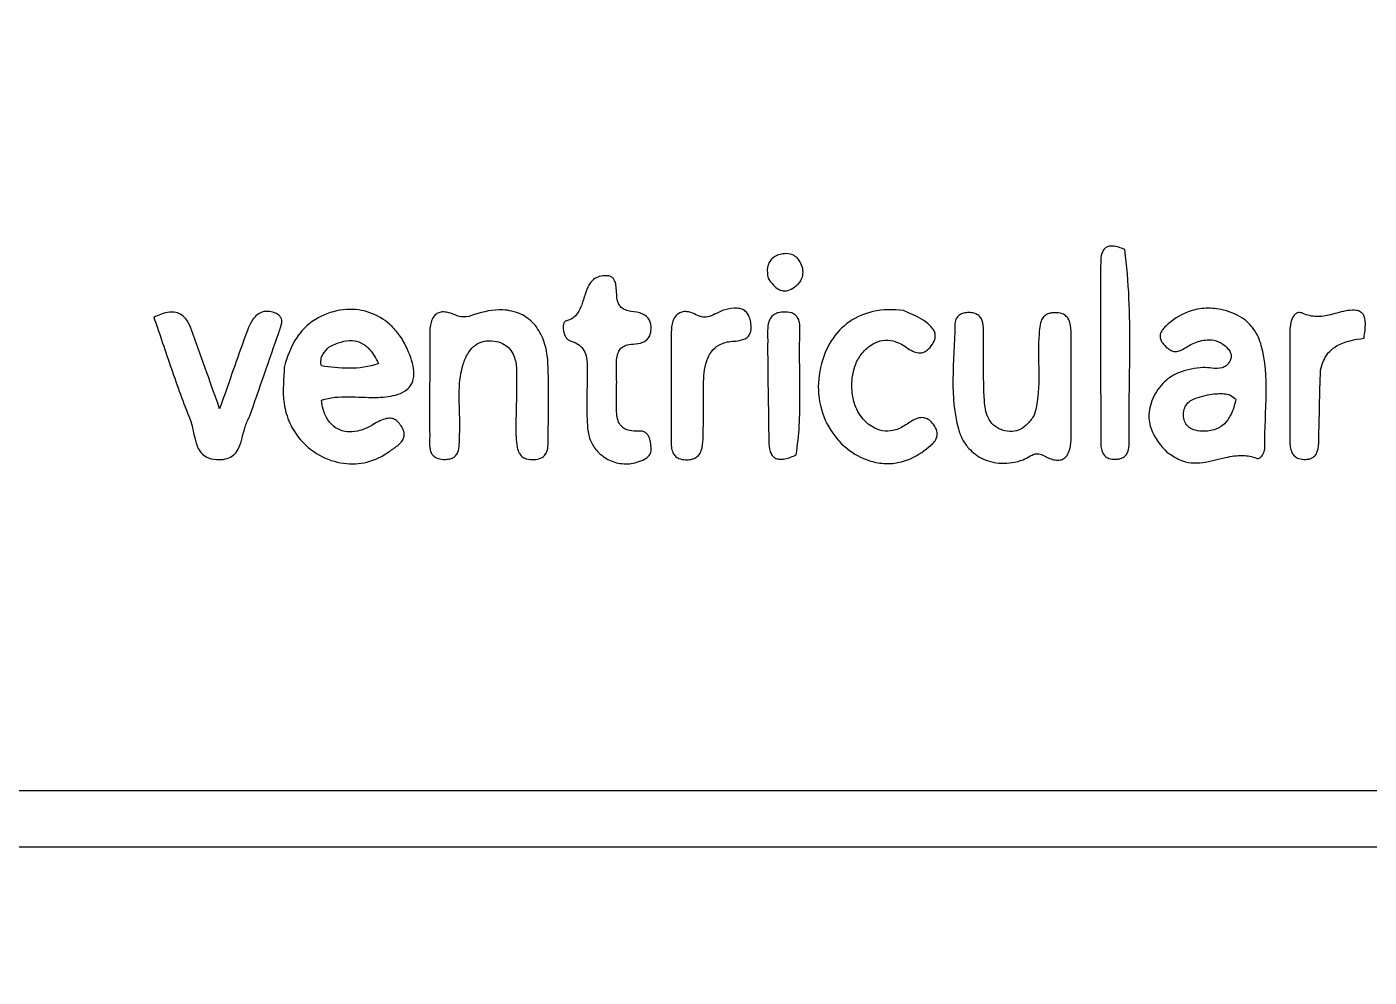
# Model space of a CAD drawing. Header units: millimetres. Extents: x 2.6 to 86.5, y 0.9 to 53.3.
# Drawn here: x 9.28 to 15.26, y 9.55 to 13.78 of the extents above; entities that cross this region are included whole.
import ezdxf

# ---------------------------------------------------------------- set-up
doc = ezdxf.new("R2010")
doc.units = ezdxf.units.MM
doc.layers.get('0').update_dxf_attribs({"linetype": 'CONTINUOUS'})

msp = doc.modelspace()

# ---------------------------------------------------------------- linework, layer by layer
for points in [[(4.7363, 52.7133), (52.0401, 52.7133, 1), (52.0401, 52.9633), (4.7363, 52.9633, 0.414214), (2.6113, 50.8383), (2.6113, 3.2044, 0.414214), (4.7363, 1.0794), (42.4345, 1.0794, 1), (42.4345, 1.3294), (4.7363, 1.3294, -0.414214), (2.8613, 3.2044), (2.8613, 10.9025, 0.30371), (4.0168, 10.1293), (23.9106, 10.1293, 0.414214), (25.1606, 11.3793), (25.1606, 33.4383, 0.414214), (23.9106, 34.6883), (4.0168, 34.6883, 0.30371), (2.8613, 33.9151), (2.8613, 50.8383, -0.414214)], [(23.9106, 10.3793), (4.0168, 10.3793, -0.414214), (3.0168, 11.3793), (3.0168, 33.4383, -0.414214), (4.0168, 34.4383), (23.9106, 34.4383, -0.414214), (24.9106, 33.4383), (24.9106, 11.3793, -0.414214)]]:
    msp.add_lwpolyline(points, format="xyb", close=True)
for points, knots in [([(14.1688, 12.7909), (14.1558, 12.797), (14.1412, 12.8027), (14.1193, 12.8068), (14.1112, 12.8074), (14.098, 12.8057), (14.0928, 12.8043), (14.0834, 12.7993), (14.0793, 12.7959), (14.0715, 12.7864), (14.0683, 12.7799), (14.0624, 12.7616), (14.0613, 12.7483), (14.0612, 12.7361)], [-0.01563686, -0.01563686, -0.01563686, -0.01563686, -0.01133412, -0.01133412, -0.00897524, -0.00897524, -0.0073615, -0.0073615, -0.00576987, -0.00576987, -0.00365976, -0.00365976, 0, 0, 0, 0]), ([(12.6456, 12.7716), (12.6376, 12.7703), (12.6296, 12.7683), (12.6154, 12.7628), (12.6091, 12.7595), (12.5968, 12.7504), (12.5913, 12.7445), (12.5821, 12.7294), (12.5792, 12.7204), (12.5753, 12.6958), (12.5767, 12.6794), (12.5796, 12.6643)], [-0.01446998, -0.01446998, -0.01446998, -0.01446998, -0.01205213, -0.01205213, -0.00991039, -0.00991039, -0.0074675, -0.0074675, -0.0046166, -0.0046166, 0, 0, 0, 0]), ([(12.732, 12.7137), (12.7289, 12.7237), (12.7247, 12.7334), (12.714, 12.7493), (12.708, 12.7557), (12.6939, 12.7658), (12.6861, 12.7693), (12.6671, 12.7736), (12.6562, 12.7734), (12.6456, 12.7716)], [-0.01159778, -0.01159778, -0.01159778, -0.01159778, -0.00846734, -0.00846734, -0.0058464, -0.0058464, -0.0032442, -0.0032442, 0, 0, 0, 0]), ([(14.0612, 12.7361), (14.0609, 12.6023), (14.0609, 12.4684), (14.0611, 12.2007), (14.0613, 12.0668), (14.0615, 11.9329)], [-0.08032009, -0.08032009, -0.08032009, -0.08032009, -0.04016012, -0.04016012, 0, 0, 0, 0]), ([(14.1882, 11.9249), (14.186, 12.0682), (14.1907, 12.2114), (14.1917, 12.5028), (14.1877, 12.6459), (14.1688, 12.7909)], [-0.08678811, -0.08678811, -0.08678811, -0.08678811, -0.04386896, -0.04386896, 0, 0, 0, 0]), ([(11.8615, 12.6743), (11.8502, 12.6746), (11.8387, 12.6736), (11.8185, 12.6678), (11.8099, 12.6635), (11.7938, 12.6506), (11.7873, 12.6422), (11.7674, 12.6077), (11.7608, 12.5748), (11.7454, 12.532), (11.7396, 12.5188), (11.7257, 12.499), (11.7188, 12.4918), (11.7009, 12.4792), (11.6903, 12.4748), (11.6789, 12.4723)], [-0.03070545, -0.03070545, -0.03070545, -0.03070545, -0.02700044, -0.02700044, -0.02377865, -0.02377865, -0.02026176, -0.02026176, -0.010739, -0.010739, -0.00655626, -0.00655626, -0.00350651, -0.00350651, 0, 0, 0, 0]), ([(11.9047, 12.6034), (11.9041, 12.6127), (11.9036, 12.6232), (11.901, 12.6394), (11.8994, 12.6463), (11.8947, 12.6564), (11.8924, 12.6601), (11.8863, 12.6665), (11.8827, 12.669), (11.8733, 12.6731), (11.8674, 12.6741), (11.8615, 12.6743)], [-0.009345282, -0.009345282, -0.009345282, -0.009345282, -0.006424328, -0.006424328, -0.004405882, -0.004405882, -0.003080707, -0.003080707, -0.001766655, -0.001766655, 0, 0, 0, 0]), ([(12.6977, 12.6237), (12.704, 12.6282), (12.71, 12.6333), (12.7202, 12.6445), (12.7244, 12.6505), (12.732, 12.6651), (12.7346, 12.6737), (12.7364, 12.6932), (12.7351, 12.7036), (12.732, 12.7137)], [-0.01043737, -0.01043737, -0.01043737, -0.01043737, -0.00809967, -0.00809967, -0.00589066, -0.00589066, -0.00316733, -0.00316733, 0, 0, 0, 0]), ([(12.5796, 12.6643), (12.5867, 12.6531), (12.595, 12.6415), (12.6108, 12.625), (12.6182, 12.6187), (12.6326, 12.6108), (12.639, 12.6085), (12.6532, 12.6065), (12.6605, 12.607), (12.6785, 12.6117), (12.6886, 12.6173), (12.6977, 12.6237)], [-0.01445993, -0.01445993, -0.01445993, -0.01445993, -0.01045207, -0.01045207, -0.00761957, -0.00761957, -0.00555287, -0.00555287, -0.00332993, -0.00332993, 0, 0, 0, 0]), ([(11.9698, 12.5155), (11.9612, 12.5166), (11.9523, 12.5186), (11.9374, 12.5246), (11.9311, 12.5283), (11.9205, 12.5382), (11.9166, 12.5438), (11.9066, 12.5657), (11.9058, 12.5845), (11.9047, 12.6034)], [-0.01336568, -0.01336568, -0.01336568, -0.01336568, -0.01045923, -0.01045923, -0.00800146, -0.00800146, -0.00566078, -0.00566078, 0, 0, 0, 0]), ([(10.012, 12.4338), (10.0067, 12.4483), (9.9999, 12.4631), (9.9848, 12.4845), (9.9775, 12.4923), (9.9607, 12.5042), (9.9519, 12.5082), (9.9301, 12.5131), (9.9176, 12.5129), (9.8843, 12.5074), (9.8629, 12.4985), (9.844, 12.4888)], [-0.02081411, -0.02081411, -0.02081411, -0.02081411, -0.01618392, -0.01618392, -0.01300769, -0.01300769, -0.01005868, -0.01005868, -0.00636071, -0.00636071, 0, 0, 0, 0]), ([(10.3901, 12.5054), (10.3827, 12.5091), (10.3749, 12.512), (10.359, 12.5153), (10.351, 12.5159), (10.3339, 12.5146), (10.325, 12.5123), (10.3078, 12.504), (10.3001, 12.498), (10.2936, 12.4905)], [-0.01060928, -0.01060928, -0.01060928, -0.01060928, -0.00811819, -0.00811819, -0.00572767, -0.00572767, -0.00296354, -0.00296354, 0, 0, 0, 0]), ([(10.4017, 12.4241), (10.4048, 12.4328), (10.4083, 12.4419), (10.4125, 12.4569), (10.4139, 12.4636), (10.414, 12.4744), (10.4135, 12.4786), (10.4106, 12.487), (10.4084, 12.4907), (10.4012, 12.4988), (10.3958, 12.5025), (10.3901, 12.5054)], [-0.009251759, -0.009251759, -0.009251759, -0.009251759, -0.006471268, -0.006471268, -0.004533056, -0.004533056, -0.003242242, -0.003242242, -0.001904588, -0.001904588, 0, 0, 0, 0]), ([(10.969, 12.3567), (10.9598, 12.3765), (10.9487, 12.3954), (10.9234, 12.4295), (10.9096, 12.4447), (10.8684, 12.481), (10.8388, 12.4985), (10.7732, 12.5215), (10.7382, 12.5262), (10.6629, 12.5216), (10.624, 12.5106), (10.5878, 12.4928)], [-0.04581325, -0.04581325, -0.04581325, -0.04581325, -0.03923939, -0.03923939, -0.03304599, -0.03304599, -0.02271544, -0.02271544, -0.01209817, -0.01209817, 0, 0, 0, 0]), ([(11.186, 12.4997), (11.174, 12.505), (11.1608, 12.5097), (11.1397, 12.5132), (11.1311, 12.5136), (11.1167, 12.5111), (11.1107, 12.5091), (11.0996, 12.5024), (11.0949, 12.4978), (11.0852, 12.4847), (11.0814, 12.4756), (11.0741, 12.4498), (11.0728, 12.4309), (11.0728, 12.4137)], [-0.01834077, -0.01834077, -0.01834077, -0.01834077, -0.0144114, -0.0144114, -0.01191799, -0.01191799, -0.01002312, -0.01002312, -0.00802893, -0.00802893, -0.00516107, -0.00516107, 0, 0, 0, 0]), ([(11.2726, 12.501), (11.2547, 12.4948), (11.2394, 12.4904), (11.21, 12.491), (11.1978, 12.4945), (11.186, 12.4997)], [-0.00866196, -0.00866196, -0.00866196, -0.00866196, -0.003861197, -0.003861197, 0, 0, 0, 0]), ([(11.5994, 12.2836), (11.5975, 12.3217), (11.5908, 12.3603), (11.5666, 12.4197), (11.5532, 12.4422), (11.5192, 12.4792), (11.4999, 12.4933), (11.4529, 12.5151), (11.4257, 12.5209), (11.3557, 12.5238), (11.3127, 12.515), (11.2726, 12.501)], [-0.0477211, -0.0477211, -0.0477211, -0.0477211, -0.03627232, -0.03627232, -0.02839899, -0.02839899, -0.02111059, -0.02111059, -0.01274128, -0.01274128, 0, 0, 0, 0]), ([(12.059, 12.4357), (12.0593, 12.4422), (12.0591, 12.4488), (12.0573, 12.4609), (12.0559, 12.4664), (12.0509, 12.4786), (12.0468, 12.4847), (12.0351, 12.4964), (12.0274, 12.5011), (12.004, 12.5111), (11.986, 12.514), (11.9698, 12.5155)], [-0.01335996, -0.01335996, -0.01335996, -0.01335996, -0.01143129, -0.01143129, -0.00975553, -0.00975553, -0.00752933, -0.00752933, -0.00487289, -0.00487289, 0, 0, 0, 0]), ([(12.2583, 12.5008), (12.2497, 12.5053), (12.2405, 12.5092), (12.2228, 12.5139), (12.2142, 12.515), (12.1989, 12.5138), (12.1925, 12.5122), (12.1803, 12.5062), (12.1749, 12.5019), (12.164, 12.4896), (12.1595, 12.481), (12.1507, 12.4562), (12.1488, 12.4382), (12.1488, 12.4213)], [-0.0175937, -0.0175937, -0.0175937, -0.0175937, -0.0146683, -0.0146683, -0.01207141, -0.01207141, -0.01004902, -0.01004902, -0.00795179, -0.00795179, -0.00508386, -0.00508386, 0, 0, 0, 0]), ([(12.3869, 12.522), (12.3737, 12.5187), (12.3617, 12.5125), (12.3392, 12.5011), (12.3287, 12.4959), (12.3088, 12.4906), (12.3003, 12.4897), (12.2797, 12.4915), (12.2687, 12.4954), (12.2583, 12.5008)], [-0.01364604, -0.01364604, -0.01364604, -0.01364604, -0.0096128, -0.0096128, -0.00615488, -0.00615488, -0.00350139, -0.00350139, 0, 0, 0, 0]), ([(12.5026, 12.4677), (12.5011, 12.4763), (12.4989, 12.485), (12.4925, 12.5), (12.4886, 12.5066), (12.4786, 12.5172), (12.4731, 12.5211), (12.4591, 12.5274), (12.4507, 12.5289), (12.4252, 12.5303), (12.4062, 12.5268), (12.3869, 12.522)], [-0.01706788, -0.01706788, -0.01706788, -0.01706788, -0.01401912, -0.01401912, -0.01134163, -0.01134163, -0.00892759, -0.00892759, -0.00596529, -0.00596529, 0, 0, 0, 0]), ([(12.6484, 12.5126), (12.6411, 12.5123), (12.6338, 12.5114), (12.6209, 12.5082), (12.6152, 12.5061), (12.6037, 12.4998), (12.5982, 12.4954), (12.5887, 12.4836), (12.5853, 12.4765), (12.5755, 12.445), (12.5782, 12.4151), (12.5781, 12.3894)], [-0.01645132, -0.01645132, -0.01645132, -0.01645132, -0.01421387, -0.01421387, -0.01236769, -0.01236769, -0.01015903, -0.01015903, -0.00770958, -0.00770958, 0, 0, 0, 0]), ([(12.7206, 12.3963), (12.7211, 12.419), (12.7237, 12.4443), (12.718, 12.4729), (12.7159, 12.4798), (12.7096, 12.491), (12.7061, 12.4955), (12.6963, 12.5037), (12.6901, 12.5068), (12.6724, 12.5125), (12.66, 12.5131), (12.6484, 12.5126)], [-0.01599312, -0.01599312, -0.01599312, -0.01599312, -0.009403, -0.009403, -0.00729168, -0.00729168, -0.00555441, -0.00555441, -0.00348099, -0.00348099, 0, 0, 0, 0]), ([(13.1828, 12.5194), (13.1373, 12.5254), (13.091, 12.5246), (13.0092, 12.5059), (12.9742, 12.4911), (12.9105, 12.4472), (12.8836, 12.4187), (12.8355, 12.3439), (12.8187, 12.2967), (12.8098, 12.2477)], [-0.05203429, -0.05203429, -0.05203429, -0.05203429, -0.03824648, -0.03824648, -0.026771, -0.026771, -0.01492352, -0.01492352, 0, 0, 0, 0]), ([(13.2735, 12.4743), (13.2607, 12.4836), (13.2465, 12.4909), (13.2171, 12.5046), (13.2011, 12.5112), (13.1828, 12.5194)], [-0.01145869, -0.01145869, -0.01145869, -0.01145869, -0.00599185, -0.00599185, 0, 0, 0, 0]), ([(13.4857, 12.5095), (13.4778, 12.5104), (13.4697, 12.5105), (13.4547, 12.5088), (13.4476, 12.5071), (13.4356, 12.5018), (13.4306, 12.4985), (13.4219, 12.49), (13.4186, 12.4849), (13.413, 12.4717), (13.4117, 12.4636), (13.4117, 12.4554)], [-0.01063153, -0.01063153, -0.01063153, -0.01063153, -0.00824837, -0.00824837, -0.00609968, -0.00609968, -0.00429542, -0.00429542, -0.00244194, -0.00244194, 0, 0, 0, 0]), ([(13.5394, 12.4331), (13.5392, 12.4463), (13.5381, 12.4613), (13.5315, 12.48), (13.5286, 12.4855), (13.5207, 12.4953), (13.5159, 12.4992), (13.5028, 12.5063), (13.4943, 12.5085), (13.4857, 12.5095)], [-0.01039918, -0.01039918, -0.01039918, -0.01039918, -0.00634605, -0.00634605, -0.00447313, -0.00447313, -0.002579, -0.002579, 0, 0, 0, 0]), ([(13.8575, 12.5095), (13.851, 12.5095), (13.8445, 12.5089), (13.8329, 12.5067), (13.8277, 12.5051), (13.8167, 12.5), (13.8113, 12.4962), (13.8018, 12.4857), (13.7983, 12.4793), (13.7875, 12.4509), (13.7882, 12.4234), (13.7863, 12.3986)], [-0.01589222, -0.01589222, -0.01589222, -0.01589222, -0.01379732, -0.01379732, -0.01205694, -0.01205694, -0.00985293, -0.00985293, -0.00745761, -0.00745761, 0, 0, 0, 0]), ([(13.93, 12.4005), (13.9299, 12.4179), (13.93, 12.4362), (13.9256, 12.4613), (13.9233, 12.47), (13.9165, 12.4837), (13.9128, 12.489), (13.9028, 12.4984), (13.8968, 12.502), (13.8798, 12.5084), (13.8684, 12.5096), (13.8575, 12.5095)], [-0.01501578, -0.01501578, -0.01501578, -0.01501578, -0.00999322, -0.00999322, -0.00736828, -0.00736828, -0.00542652, -0.00542652, -0.00328378, -0.00328378, 0, 0, 0, 0]), ([(14.5966, 12.5233), (14.5716, 12.5285), (14.5462, 12.5306), (14.4968, 12.5271), (14.4737, 12.5221), (14.4137, 12.4996), (14.3805, 12.477), (14.3511, 12.4497)], [-0.02686361, -0.02686361, -0.02686361, -0.02686361, -0.01920259, -0.01920259, -0.01203151, -0.01203151, 0, 0, 0, 0]), ([(14.7766, 12.3628), (14.7698, 12.3888), (14.7592, 12.4135), (14.7292, 12.456), (14.7114, 12.4729), (14.6621, 12.5051), (14.6297, 12.5165), (14.5966, 12.5233)], [-0.02572591, -0.02572591, -0.02572591, -0.02572591, -0.01764958, -0.01764958, -0.01014421, -0.01014421, 0, 0, 0, 0]), ([(14.9612, 12.5067), (14.9581, 12.5081), (14.9548, 12.5092), (14.9485, 12.5103), (14.9456, 12.5105), (14.9392, 12.5097), (14.9359, 12.5086), (14.929, 12.5048), (14.9257, 12.5017), (14.9185, 12.4928), (14.9151, 12.486), (14.9066, 12.4634), (14.9039, 12.4437), (14.9039, 12.4267)], [-0.01148335, -0.01148335, -0.01148335, -0.01148335, -0.01046132, -0.01046132, -0.00958309, -0.00958309, -0.00852701, -0.00852701, -0.00721376, -0.00721376, -0.00508761, -0.00508761, 0, 0, 0, 0]), ([(15.1625, 12.519), (15.1359, 12.5149), (15.1104, 12.5067), (15.0642, 12.4955), (15.0441, 12.492), (15.0012, 12.4931), (14.9809, 12.4979), (14.9612, 12.5067)], [-0.02049786, -0.02049786, -0.02049786, -0.02049786, -0.01277017, -0.01277017, -0.00647753, -0.00647753, 0, 0, 0, 0]), ([(15.2343, 12.3963), (15.2371, 12.4195), (15.2407, 12.4432), (15.24, 12.472), (15.2391, 12.481), (15.235, 12.4942), (15.2328, 12.499), (15.2266, 12.5074), (15.2229, 12.5108), (15.2127, 12.5169), (15.2062, 12.5189), (15.1877, 12.5219), (15.1744, 12.5209), (15.1625, 12.519)], [-0.01738725, -0.01738725, -0.01738725, -0.01738725, -0.01124448, -0.01124448, -0.00872198, -0.00872198, -0.00713237, -0.00713237, -0.00560496, -0.00560496, -0.0036069, -0.0036069, 0, 0, 0, 0]), ([(9.844, 12.4888), (9.8707, 12.4128), (9.8961, 12.3363), (9.9486, 12.1843), (9.9757, 12.1086), (10.0056, 12.034)], [-0.04826322, -0.04826322, -0.04826322, -0.04826322, -0.02411297, -0.02411297, 0, 0, 0, 0]), ([(10.2936, 12.4905), (10.2836, 12.4792), (10.276, 12.4657), (10.2633, 12.438), (10.2577, 12.4224), (10.2527, 12.4087)], [-0.008579409, -0.008579409, -0.008579409, -0.008579409, -0.004349084, -0.004349084, 0, 0, 0, 0]), ([(10.5878, 12.4928), (10.566, 12.4821), (10.5459, 12.469), (10.5102, 12.4377), (10.4952, 12.4204), (10.4546, 12.3605), (10.4372, 12.3127), (10.425, 12.2656)], [-0.02865658, -0.02865658, -0.02865658, -0.02865658, -0.02145051, -0.02145051, -0.01458392, -0.01458392, 0, 0, 0, 0]), ([(11.6789, 12.4723), (11.6781, 12.4721), (11.6774, 12.4718), (11.676, 12.4711), (11.6753, 12.4707), (11.6734, 12.469), (11.6723, 12.4675), (11.6692, 12.4621), (11.6681, 12.4573), (11.6661, 12.443), (11.6671, 12.4319), (11.6715, 12.4149), (11.6743, 12.4078), (11.6809, 12.3975), (11.6842, 12.3937), (11.6913, 12.3881), (11.6949, 12.3861), (11.6989, 12.3848)], [-0.0104045, -0.0104045, -0.0104045, -0.0104045, -0.01016067, -0.01016067, -0.00991079, -0.00991079, -0.00935705, -0.00935705, -0.00798403, -0.00798403, -0.00491384, -0.00491384, -0.00272464, -0.00272464, -0.00124214, -0.00124214, 0, 0, 0, 0]), ([(11.9791, 12.3698), (11.9933, 12.3702), (12.0083, 12.3723), (12.0281, 12.3806), (12.0343, 12.3844), (12.0452, 12.3943), (12.0495, 12.4002), (12.0567, 12.4159), (12.0585, 12.4258), (12.059, 12.4357)], [-0.01163772, -0.01163772, -0.01163772, -0.01163772, -0.00738237, -0.00738237, -0.00518934, -0.00518934, -0.00296391, -0.00296391, 0, 0, 0, 0]), ([(12.4268, 12.3828), (12.4401, 12.3835), (12.4549, 12.3852), (12.4742, 12.392), (12.4806, 12.3951), (12.4909, 12.4032), (12.4948, 12.4076), (12.5013, 12.4191), (12.5032, 12.426), (12.5056, 12.4444), (12.5045, 12.4566), (12.5026, 12.4677)], [-0.01339624, -0.01339624, -0.01339624, -0.01339624, -0.00938983, -0.00938983, -0.00729949, -0.00729949, -0.00551045, -0.00551045, -0.00338303, -0.00338303, 0, 0, 0, 0]), ([(13.312, 12.3692), (13.3174, 12.3776), (13.3219, 12.3869), (13.325, 12.4033), (13.325, 12.4098), (13.3222, 12.4234), (13.3192, 12.4298), (13.3053, 12.4507), (13.2889, 12.4631), (13.2735, 12.4743)], [-0.01338866, -0.01338866, -0.01338866, -0.01338866, -0.01017827, -0.01017827, -0.00803431, -0.00803431, -0.00572761, -0.00572761, 0, 0, 0, 0]), ([(13.4117, 12.4554), (13.4109, 12.3743), (13.4039, 12.2925), (13.4029, 12.1365), (13.408, 12.0635), (13.4276, 11.9917)], [-0.04666685, -0.04666685, -0.04666685, -0.04666685, -0.02234734, -0.02234734, 0, 0, 0, 0]), ([(14.3511, 12.4497), (14.3465, 12.4454), (14.342, 12.4406), (14.3346, 12.431), (14.3315, 12.426), (14.3273, 12.4158), (14.3261, 12.4107), (14.3257, 12.3999), (14.3266, 12.3945), (14.3314, 12.3817), (14.3362, 12.3749), (14.3416, 12.3689)], [-0.009307274, -0.009307274, -0.009307274, -0.009307274, -0.007397131, -0.007397131, -0.00566568, -0.00566568, -0.004090084, -0.004090084, -0.002416894, -0.002416894, 0, 0, 0, 0]), ([(10.1374, 12.0812), (10.1138, 12.1478), (10.0919, 12.21), (10.0522, 12.3219), (10.0322, 12.3782), (10.012, 12.4338)], [-0.0364399, -0.0364399, -0.0364399, -0.0364399, -0.01772831, -0.01772831, 0, 0, 0, 0]), ([(10.2527, 12.4087), (10.234, 12.3572), (10.2156, 12.3051), (10.1793, 12.2014), (10.1595, 12.1441), (10.1374, 12.0812)], [-0.0391463, -0.0391463, -0.0391463, -0.0391463, -0.01999848, -0.01999848, 0, 0, 0, 0]), ([(10.2692, 12.0428), (10.2917, 12.1078), (10.3138, 12.1714), (10.3584, 12.2996), (10.3803, 12.3626), (10.4017, 12.4241)], [-0.03985969, -0.03985969, -0.03985969, -0.03985969, -0.01955002, -0.01955002, 0, 0, 0, 0]), ([(10.6256, 12.3581), (10.6422, 12.3665), (10.66, 12.3741), (10.6939, 12.3836), (10.7106, 12.3863), (10.7409, 12.3846), (10.754, 12.3814), (10.7809, 12.3687), (10.7932, 12.3587), (10.8207, 12.3286), (10.834, 12.3056), (10.8445, 12.2834)], [-0.02668394, -0.02668394, -0.02668394, -0.02668394, -0.02112835, -0.02112835, -0.0161907, -0.0161907, -0.012106, -0.012106, -0.00736214, -0.00736214, 0, 0, 0, 0]), ([(11.0728, 12.4137), (11.0732, 12.338), (11.0729, 12.2624), (11.0724, 12.1111), (11.0723, 12.0355), (11.0728, 11.9599)], [-0.04538762, -0.04538762, -0.04538762, -0.04538762, -0.0226913, -0.0226913, 0, 0, 0, 0]), ([(11.2236, 12.2843), (11.2295, 12.3022), (11.2374, 12.32), (11.2558, 12.3469), (11.2651, 12.3572), (11.2869, 12.3731), (11.2986, 12.3786), (11.3275, 12.3857), (11.3442, 12.3858), (11.3607, 12.3834)], [-0.01873135, -0.01873135, -0.01873135, -0.01873135, -0.01308262, -0.01308262, -0.00893591, -0.00893591, -0.00499503, -0.00499503, 0, 0, 0, 0]), ([(11.3607, 12.3834), (11.3734, 12.3815), (11.3858, 12.378), (11.4075, 12.3675), (11.4167, 12.361), (11.4347, 12.3429), (11.4422, 12.3309), (11.4553, 12.299), (11.4586, 12.2782), (11.4592, 12.2579)], [-0.01763465, -0.01763465, -0.01763465, -0.01763465, -0.01378381, -0.01378381, -0.01037064, -0.01037064, -0.00610453, -0.00610453, 0, 0, 0, 0]), ([(11.6989, 12.3848), (11.7108, 12.3811), (11.7227, 12.3761), (11.7416, 12.3636), (11.7491, 12.3569), (11.7619, 12.3396), (11.7664, 12.3295), (11.7767, 12.2902), (11.7731, 12.2573), (11.7735, 12.2253)], [-0.02073684, -0.02073684, -0.02073684, -0.02073684, -0.01662259, -0.01662259, -0.01329869, -0.01329869, -0.00959152, -0.00959152, 0, 0, 0, 0]), ([(12.1488, 12.4213), (12.1487, 12.3418), (12.1485, 12.2623), (12.1481, 12.1034), (12.1479, 12.0239), (12.1479, 11.9444)], [-0.04768883, -0.04768883, -0.04768883, -0.04768883, -0.02384411, -0.02384411, 0, 0, 0, 0]), ([(12.2927, 12.2013), (12.2935, 12.2357), (12.2975, 12.2747), (12.3169, 12.3206), (12.3245, 12.3333), (12.3446, 12.3553), (12.3563, 12.3638), (12.3876, 12.3782), (12.4072, 12.3819), (12.4268, 12.3828)], [-0.02524276, -0.02524276, -0.02524276, -0.02524276, -0.01477974, -0.01477974, -0.01032025, -0.01032025, -0.00587921, -0.00587921, 0, 0, 0, 0]), ([(12.5781, 12.3894), (12.5777, 12.3138), (12.5787, 12.2383), (12.581, 12.0871), (12.5824, 12.0116), (12.583, 11.936)], [-0.0453407, -0.0453407, -0.0453407, -0.0453407, -0.022673, -0.022673, 0, 0, 0, 0]), ([(12.705, 11.8761), (12.7187, 11.9638), (12.7221, 12.0493), (12.722, 12.2256), (12.7189, 12.3108), (12.7206, 12.3963)], [-0.05228522, -0.05228522, -0.05228522, -0.05228522, -0.02563361, -0.02563361, 0, 0, 0, 0]), ([(12.9993, 12.3295), (13.013, 12.3455), (13.029, 12.36), (13.0607, 12.3782), (13.075, 12.3836), (13.1059, 12.3885), (13.1216, 12.3876), (13.1581, 12.3786), (13.1777, 12.3683), (13.1954, 12.3557)], [-0.022258, -0.022258, -0.022258, -0.022258, -0.01592566, -0.01592566, -0.01129249, -0.01129249, -0.00651292, -0.00651292, 0, 0, 0, 0]), ([(13.5433, 12.1183), (13.5404, 12.1707), (13.5397, 12.2232), (13.5395, 12.3281), (13.5399, 12.3806), (13.5394, 12.4331)], [-0.03146174, -0.03146174, -0.03146174, -0.03146174, -0.0157411, -0.0157411, 0, 0, 0, 0]), ([(13.7863, 12.3986), (13.7818, 12.3385), (13.7859, 12.2786), (13.7851, 12.1599), (13.7809, 12.1076), (13.7655, 12.0537)], [-0.03484729, -0.03484729, -0.03484729, -0.03484729, -0.01679995, -0.01679995, 0, 0, 0, 0]), ([(13.9295, 11.9573), (13.9297, 12.0312), (13.93, 12.1051), (13.9304, 12.2528), (13.9305, 12.3266), (13.93, 12.4005)], [-0.04431647, -0.04431647, -0.04431647, -0.04431647, -0.02215789, -0.02215789, 0, 0, 0, 0]), ([(14.4728, 12.3725), (14.4925, 12.3808), (14.5139, 12.3874), (14.5489, 12.3894), (14.5621, 12.3881), (14.5899, 12.3796), (14.6031, 12.3719), (14.615, 12.362)], [-0.01514738, -0.01514738, -0.01514738, -0.01514738, -0.0086924, -0.0086924, -0.00464158, -0.00464158, 0, 0, 0, 0]), ([(14.9039, 12.4267), (14.9035, 12.3452), (14.9033, 12.2637), (14.9033, 12.1007), (14.9035, 12.0192), (14.9037, 11.9377)], [-0.04890306, -0.04890306, -0.04890306, -0.04890306, -0.02445151, -0.02445151, 0, 0, 0, 0]), ([(15.0405, 12.2541), (15.0435, 12.2679), (15.0477, 12.2816), (15.0584, 12.3058), (15.0645, 12.3163), (15.0838, 12.3413), (15.0981, 12.3534), (15.1497, 12.3829), (15.1922, 12.3903), (15.2343, 12.3963)], [-0.02729088, -0.02729088, -0.02729088, -0.02729088, -0.022782, -0.022782, -0.01888436, -0.01888436, -0.01276882, -0.01276882, 0, 0, 0, 0]), ([(10.5911, 12.2722), (10.5888, 12.2816), (10.5877, 12.2913), (10.59, 12.309), (10.5925, 12.3163), (10.6037, 12.3367), (10.615, 12.3472), (10.6256, 12.3581)], [-0.009920298, -0.009920298, -0.009920298, -0.009920298, -0.006987206, -0.006987206, -0.004563145, -0.004563145, 0, 0, 0, 0]), ([(10.8322, 12.1319), (10.861, 12.1324), (10.8929, 12.135), (10.9355, 12.1468), (10.9502, 12.1526), (10.9719, 12.167), (10.9799, 12.1743), (10.9927, 12.1921), (10.997, 12.2022), (11.0031, 12.2286), (11.0028, 12.2449), (10.9961, 12.2929), (10.9827, 12.3275), (10.969, 12.3567)], [-0.03404157, -0.03404157, -0.03404157, -0.03404157, -0.02543472, -0.02543472, -0.02091048, -0.02091048, -0.01769683, -0.01769683, -0.01438522, -0.01438522, -0.00967774, -0.00967774, 0, 0, 0, 0]), ([(11.9048, 12.2765), (11.9046, 12.2867), (11.9049, 12.2975), (11.9074, 12.3168), (11.9096, 12.326), (11.9163, 12.3406), (11.92, 12.3462), (11.9302, 12.3564), (11.9366, 12.3604), (11.9547, 12.3678), (11.9672, 12.3695), (11.9791, 12.3698)], [-0.0137161, -0.0137161, -0.0137161, -0.0137161, -0.01063003, -0.01063003, -0.00788322, -0.00788322, -0.00584365, -0.00584365, -0.00357033, -0.00357033, 0, 0, 0, 0]), ([(13.0016, 12.0373), (12.9928, 12.0472), (12.9854, 12.0583), (12.9727, 12.0825), (12.9676, 12.0957), (12.9554, 12.1372), (12.9521, 12.1675), (12.9545, 12.2251), (12.9598, 12.2539), (12.9772, 12.2979), (12.9868, 12.315), (12.9993, 12.3295)], [-0.03110987, -0.03110987, -0.03110987, -0.03110987, -0.02713804, -0.02713804, -0.02294746, -0.02294746, -0.0141853, -0.0141853, -0.00575469, -0.00575469, 0, 0, 0, 0]), ([(13.1954, 12.3557), (13.2044, 12.3492), (13.2143, 12.3429), (13.2323, 12.3348), (13.2406, 12.3321), (13.2557, 12.3304), (13.2622, 12.3307), (13.2759, 12.3343), (13.2824, 12.3378), (13.2977, 12.3495), (13.3056, 12.3593), (13.312, 12.3692)], [-0.01362898, -0.01362898, -0.01362898, -0.01362898, -0.01029524, -0.01029524, -0.00773809, -0.00773809, -0.00576326, -0.00576326, -0.00353455, -0.00353455, 0, 0, 0, 0]), ([(14.3416, 12.3689), (14.3488, 12.361), (14.3573, 12.3522), (14.3716, 12.3426), (14.3771, 12.3398), (14.3887, 12.3365), (14.3944, 12.3361), (14.408, 12.3376), (14.4153, 12.3404), (14.4221, 12.3441)], [-0.009239454, -0.009239454, -0.009239454, -0.009239454, -0.005925437, -0.005925437, -0.004075124, -0.004075124, -0.002326427, -0.002326427, 0, 0, 0, 0]), ([(14.4221, 12.3441), (14.4306, 12.3488), (14.4389, 12.354), (14.4554, 12.3639), (14.4639, 12.3687), (14.4728, 12.3725)], [-0.005824168, -0.005824168, -0.005824168, -0.005824168, -0.002895714, -0.002895714, 0, 0, 0, 0]), ([(14.615, 12.362), (14.6205, 12.3574), (14.6257, 12.3523), (14.6342, 12.3417), (14.6377, 12.3361), (14.6417, 12.3256), (14.6427, 12.3209), (14.6428, 12.311), (14.6418, 12.306), (14.6399, 12.3013)], [-0.007054142, -0.007054142, -0.007054142, -0.007054142, -0.00490993, -0.00490993, -0.002986035, -0.002986035, -0.001535467, -0.001535467, 0, 0, 0, 0]), ([(14.7925, 11.9115), (14.791, 11.9918), (14.7978, 12.0724), (14.7991, 12.2244), (14.7948, 12.2939), (14.7766, 12.3628)], [-0.04536834, -0.04536834, -0.04536834, -0.04536834, -0.02137855, -0.02137855, 0, 0, 0, 0]), ([(10.425, 12.2656), (10.4238, 12.2374), (10.422, 12.2117), (10.4202, 12.1637), (10.4201, 12.1398), (10.4228, 12.1162)], [-0.01465459, -0.01465459, -0.01465459, -0.01465459, -0.00711517, -0.00711517, 0, 0, 0, 0]), ([(10.8445, 12.2834), (10.8014, 12.2682), (10.759, 12.2617), (10.6715, 12.2619), (10.6277, 12.2677), (10.5911, 12.2722)], [-0.02346584, -0.02346584, -0.02346584, -0.02346584, -0.01105075, -0.01105075, 0, 0, 0, 0]), ([(11.2062, 11.9607), (11.2105, 12.0278), (11.2027, 12.0956), (11.2058, 12.2045), (11.2106, 12.2448), (11.2236, 12.2843)], [-0.03255941, -0.03255941, -0.03255941, -0.03255941, -0.01247714, -0.01247714, 0, 0, 0, 0]), ([(11.4592, 12.2579), (11.4604, 12.2167), (11.46, 12.1752), (11.4584, 12.0926), (11.4571, 12.0485), (11.4566, 12.003)], [-0.02696719, -0.02696719, -0.02696719, -0.02696719, -0.0136798, -0.0136798, 0, 0, 0, 0]), ([(11.6007, 11.9578), (11.6012, 12.0121), (11.6022, 12.0665), (11.6028, 12.1751), (11.6022, 12.2294), (11.5994, 12.2836)], [-0.03258537, -0.03258537, -0.03258537, -0.03258537, -0.01628286, -0.01628286, 0, 0, 0, 0]), ([(11.9044, 12.1023), (11.9051, 12.1313), (11.9055, 12.1603), (11.9056, 12.2184), (11.9054, 12.2474), (11.9048, 12.2765)], [-0.01741586, -0.01741586, -0.01741586, -0.01741586, -0.00870776, -0.00870776, 0, 0, 0, 0]), ([(14.5179, 12.2649), (14.482, 12.2631), (14.4456, 12.2571), (14.3875, 12.2336), (14.3653, 12.2199), (14.3233, 12.1806), (14.3064, 12.1551), (14.2937, 12.1269)], [-0.02804279, -0.02804279, -0.02804279, -0.02804279, -0.01724074, -0.01724074, -0.00926003, -0.00926003, 0, 0, 0, 0]), ([(14.6399, 12.3013), (14.6376, 12.2955), (14.6347, 12.2899), (14.6281, 12.2805), (14.6246, 12.2766), (14.615, 12.269), (14.609, 12.266), (14.5882, 12.2599), (14.5723, 12.2609), (14.5433, 12.2637), (14.5301, 12.2655), (14.5179, 12.2649)], [-0.01328933, -0.01328933, -0.01328933, -0.01328933, -0.01147379, -0.01147379, -0.0099454, -0.0099454, -0.00791987, -0.00791987, -0.00364639, -0.00364639, 0, 0, 0, 0]), ([(11.7735, 12.2253), (11.7739, 12.1866), (11.7729, 12.1478), (11.7725, 12.0705), (11.773, 12.0317), (11.7763, 11.9932)], [-0.02323288, -0.02323288, -0.02323288, -0.02323288, -0.01159248, -0.01159248, 0, 0, 0, 0]), ([(12.2903, 11.9465), (12.2918, 11.9877), (12.2921, 12.0292), (12.2924, 12.1117), (12.2923, 12.1559), (12.2927, 12.2013)], [-0.02691058, -0.02691058, -0.02691058, -0.02691058, -0.01364033, -0.01364033, 0, 0, 0, 0]), ([(12.8098, 12.2477), (12.8017, 12.2033), (12.8016, 12.1579), (12.8179, 12.0683), (12.8346, 12.0248), (12.8811, 11.9512), (12.9091, 11.9205), (12.9734, 11.8731), (13.0083, 11.8561), (13.0458, 11.8463)], [-0.05127729, -0.05127729, -0.05127729, -0.05127729, -0.03777631, -0.03777631, -0.02398396, -0.02398396, -0.01163284, -0.01163284, 0, 0, 0, 0]), ([(15.0328, 11.9423), (15.0339, 11.9927), (15.0348, 12.0432), (15.0371, 12.1489), (15.0384, 12.2005), (15.0405, 12.2541)], [-0.03134992, -0.03134992, -0.03134992, -0.03134992, -0.01607337, -0.01607337, 0, 0, 0, 0]), ([(14.4305, 12.0458), (14.4297, 12.0571), (14.4303, 12.0687), (14.4358, 12.0881), (14.4396, 12.0957), (14.4508, 12.1099), (14.4581, 12.1157), (14.4892, 12.1336), (14.5197, 12.1386), (14.5475, 12.1458)], [-0.01818948, -0.01818948, -0.01818948, -0.01818948, -0.01449806, -0.01449806, -0.011658, -0.011658, -0.00861029, -0.00861029, 0, 0, 0, 0]), ([(14.5475, 12.1458), (14.5721, 12.148), (14.5929, 12.1508), (14.6208, 12.1479), (14.6295, 12.1458), (14.6477, 12.1374), (14.6559, 12.1308), (14.6632, 12.1229)], [-0.01158061, -0.01158061, -0.01158061, -0.01158061, -0.00597606, -0.00597606, -0.00321687, -0.00321687, 0, 0, 0, 0]), ([(10.4228, 12.1162), (10.4263, 12.0858), (10.4338, 12.0562), (10.4567, 12.0013), (10.4713, 11.9764), (10.5148, 11.9216), (10.5465, 11.8946), (10.6155, 11.8562), (10.6518, 11.8438), (10.7241, 11.8341), (10.7594, 11.8358), (10.8295, 11.8531), (10.863, 11.8691), (10.8929, 11.8912)], [-0.06330554, -0.06330554, -0.06330554, -0.06330554, -0.05413783, -0.05413783, -0.04547327, -0.04547327, -0.03312332, -0.03312332, -0.02173052, -0.02173052, -0.01116534, -0.01116534, 0, 0, 0, 0]), ([(10.5909, 12.1196), (10.6299, 12.1328), (10.6696, 12.1358), (10.7515, 12.1349), (10.792, 12.1313), (10.8322, 12.1319)], [-0.02445804, -0.02445804, -0.02445804, -0.02445804, -0.01206323, -0.01206323, 0, 0, 0, 0]), ([(10.8212, 12.011), (10.8059, 12.002), (10.7897, 11.9941), (10.7585, 11.9835), (10.7434, 11.98), (10.713, 11.9778), (10.6977, 11.9791), (10.6691, 11.9876), (10.6563, 11.9944), (10.6318, 12.0145), (10.6214, 12.0281), (10.6008, 12.0665), (10.594, 12.0932), (10.5909, 12.1196)], [-0.03210733, -0.03210733, -0.03210733, -0.03210733, -0.02676237, -0.02676237, -0.02216713, -0.02216713, -0.01755233, -0.01755233, -0.01313955, -0.01313955, -0.00798498, -0.00798498, 0, 0, 0, 0]), ([(12.0024, 11.9822), (11.9899, 11.9815), (11.9766, 11.9818), (11.9554, 11.9861), (11.9468, 11.9891), (11.9322, 11.998), (11.9264, 12.0034), (11.9159, 12.0179), (11.9122, 12.027), (11.9045, 12.0558), (11.9039, 12.0787), (11.9044, 12.1023)], [-0.02104579, -0.02104579, -0.02104579, -0.02104579, -0.01658834, -0.01658834, -0.01338844, -0.01338844, -0.01054158, -0.01054158, -0.00707473, -0.00707473, 0, 0, 0, 0]), ([(13.6229, 11.9868), (13.6154, 11.9893), (13.6082, 11.9924), (13.5951, 12), (13.5893, 12.0043), (13.5738, 12.0187), (13.5659, 12.03), (13.549, 12.0658), (13.5447, 12.0927), (13.5433, 12.1183)], [-0.01640314, -0.01640314, -0.01640314, -0.01640314, -0.01403848, -0.01403848, -0.01186648, -0.01186648, -0.00769411, -0.00769411, 0, 0, 0, 0]), ([(14.2937, 12.1269), (14.2877, 12.1138), (14.283, 12.1001), (14.277, 12.0732), (14.2756, 12.0601), (14.2762, 12.0238), (14.2815, 12.0018), (14.3057, 11.9462), (14.3304, 11.9153), (14.3564, 11.8889)], [-0.02622504, -0.02622504, -0.02622504, -0.02622504, -0.02192975, -0.02192975, -0.01801166, -0.01801166, -0.01113292, -0.01113292, 0, 0, 0, 0]), ([(14.6632, 12.1229), (14.6581, 12.0991), (14.6509, 12.0742), (14.6324, 12.0385), (14.6235, 12.0257), (14.601, 12.0043), (14.5883, 11.9964), (14.5548, 11.9835), (14.534, 11.9811), (14.5135, 11.9815)], [-0.02276302, -0.02276302, -0.02276302, -0.02276302, -0.01542855, -0.01542855, -0.01074765, -0.01074765, -0.00615161, -0.00615161, 0, 0, 0, 0]), ([(10.0056, 12.034), (10.0153, 12.0099), (10.0195, 11.9802), (10.0299, 11.9364), (10.0347, 11.9197), (10.0471, 11.8957), (10.053, 11.887), (10.0686, 11.8721), (10.0777, 11.8664), (10.1026, 11.8567), (10.1188, 11.8549), (10.1345, 11.855)], [-0.02484927, -0.02484927, -0.02484927, -0.02484927, -0.01605212, -0.01605212, -0.01115892, -0.01115892, -0.00799784, -0.00799784, -0.00471651, -0.00471651, 0, 0, 0, 0]), ([(10.1345, 11.855), (10.1468, 11.8551), (10.1592, 11.8565), (10.1811, 11.8633), (10.1904, 11.8681), (10.2073, 11.8822), (10.214, 11.8911), (10.2341, 11.928), (10.2397, 11.9631), (10.2544, 12.0122), (10.2604, 12.0284), (10.2692, 12.0428)], [-0.02710002, -0.02710002, -0.02710002, -0.02710002, -0.02293817, -0.02293817, -0.0193183, -0.0193183, -0.01547592, -0.01547592, -0.00506154, -0.00506154, 0, 0, 0, 0]), ([(10.9483, 12.001), (10.9444, 12.0075), (10.94, 12.014), (10.9306, 12.0242), (10.926, 12.0284), (10.915, 12.0352), (10.9089, 12.0375), (10.8946, 12.0398), (10.8869, 12.0392), (10.8614, 12.0337), (10.8421, 12.0233), (10.8212, 12.011)], [-0.01848173, -0.01848173, -0.01848173, -0.01848173, -0.01545963, -0.01545963, -0.01299382, -0.01299382, -0.01033567, -0.01033567, -0.00726767, -0.00726767, 0, 0, 0, 0]), ([(13.1987, 12.0134), (13.1829, 12.0025), (13.1657, 11.9933), (13.1323, 11.983), (13.1168, 11.9809), (13.0849, 11.9831), (13.0694, 11.9877), (13.0345, 12.0052), (13.0168, 12.0203), (13.0016, 12.0373)], [-0.02220584, -0.02220584, -0.02220584, -0.02220584, -0.01645417, -0.01645417, -0.01172702, -0.01172702, -0.00682487, -0.00682487, 0, 0, 0, 0]), ([(13.3181, 12.0093), (13.3138, 12.0152), (13.309, 12.021), (13.2993, 12.03), (13.2944, 12.0336), (13.283, 12.0395), (13.2766, 12.0414), (13.2619, 12.0426), (13.2541, 12.0414), (13.2308, 12.0343), (13.2148, 12.0245), (13.1987, 12.0134)], [-0.01587069, -0.01587069, -0.01587069, -0.01587069, -0.01326459, -0.01326459, -0.01111486, -0.01111486, -0.00867919, -0.00867919, -0.00585996, -0.00585996, 0, 0, 0, 0]), ([(13.7655, 12.0537), (13.7574, 12.0403), (13.7479, 12.0272), (13.7272, 12.0058), (13.7161, 11.997), (13.6922, 11.9851), (13.6803, 11.9817), (13.6525, 11.9796), (13.6374, 11.9821), (13.6229, 11.9868)], [-0.01729244, -0.01729244, -0.01729244, -0.01729244, -0.01257832, -0.01257832, -0.00835249, -0.00835249, -0.0045722, -0.0045722, 0, 0, 0, 0]), ([(14.5135, 11.9815), (14.4992, 11.9817), (14.4846, 11.984), (14.4638, 11.9926), (14.4566, 11.9969), (14.4449, 12.0074), (14.4404, 12.0133), (14.4331, 12.0281), (14.431, 12.0368), (14.4305, 12.0458)], [-0.01169978, -0.01169978, -0.01169978, -0.01169978, -0.00743556, -0.00743556, -0.00494843, -0.00494843, -0.00269064, -0.00269064, 0, 0, 0, 0]), ([(10.8929, 11.8912), (10.9054, 11.9004), (10.9212, 11.9099), (10.9403, 11.9263), (10.9464, 11.9324), (10.9542, 11.9444), (10.9567, 11.9497), (10.9596, 11.9617), (10.9597, 11.968), (10.9571, 11.9838), (10.9532, 11.9928), (10.9483, 12.001)], [-0.01410608, -0.01410608, -0.01410608, -0.01410608, -0.00903652, -0.00903652, -0.00654904, -0.00654904, -0.00477117, -0.00477117, -0.00285234, -0.00285234, 0, 0, 0, 0]), ([(11.0728, 11.9599), (11.0729, 11.9431), (11.0715, 11.9247), (11.0744, 11.9008), (11.076, 11.8935), (11.0811, 11.8816), (11.0841, 11.877), (11.0923, 11.8683), (11.0975, 11.8649), (11.1127, 11.8583), (11.1233, 11.8566), (11.1334, 11.8561)], [-0.01379971, -0.01379971, -0.01379971, -0.01379971, -0.0087944, -0.0087944, -0.00660052, -0.00660052, -0.00493686, -0.00493686, -0.00303981, -0.00303981, 0, 0, 0, 0]), ([(11.1334, 11.8561), (11.141, 11.8557), (11.1487, 11.8559), (11.1621, 11.8579), (11.168, 11.8594), (11.1789, 11.8643), (11.1838, 11.8677), (11.1923, 11.8767), (11.1955, 11.8823), (11.2059, 11.9087), (11.2045, 11.9358), (11.2062, 11.9607)], [-0.01639403, -0.01639403, -0.01639403, -0.01639403, -0.01381208, -0.01381208, -0.01176338, -0.01176338, -0.00970593, -0.00970593, -0.00749946, -0.00749946, 0, 0, 0, 0]), ([(11.4566, 12.003), (11.4567, 11.9918), (11.4567, 11.9831), (11.4568, 11.9705), (11.4569, 11.9637), (11.4573, 11.9573)], [-0.004256692, -0.004256692, -0.004256692, -0.004256692, -0.001902243, -0.001902243, 0, 0, 0, 0]), ([(11.4573, 11.9573), (11.4585, 11.9408), (11.4596, 11.924), (11.4648, 11.9005), (11.4676, 11.8919), (11.475, 11.8786), (11.4789, 11.8735), (11.4894, 11.8645), (11.4958, 11.8612), (11.5137, 11.8554), (11.5259, 11.8546), (11.5374, 11.8552)], [-0.01479194, -0.01479194, -0.01479194, -0.01479194, -0.0101874, -0.0101874, -0.007575, -0.007575, -0.00563099, -0.00563099, -0.00344695, -0.00344695, 0, 0, 0, 0]), ([(11.5374, 11.8552), (11.5482, 11.8558), (11.5596, 11.8577), (11.5753, 11.8651), (11.5804, 11.8688), (11.5892, 11.8785), (11.5924, 11.8843), (11.6019, 11.9101), (11.6005, 11.9349), (11.6007, 11.9578)], [-0.01485393, -0.01485393, -0.01485393, -0.01485393, -0.01122856, -0.01122856, -0.00911155, -0.00911155, -0.00687976, -0.00687976, 0, 0, 0, 0]), ([(11.7763, 11.9932), (11.778, 11.9738), (11.7827, 11.9548), (11.798, 11.9202), (11.8081, 11.9048), (11.8356, 11.8748), (11.8539, 11.8616), (11.8939, 11.8429), (11.9154, 11.8376), (11.9598, 11.8352), (11.9822, 11.8385), (12.0036, 11.846)], [-0.03148039, -0.03148039, -0.03148039, -0.03148039, -0.02561715, -0.02561715, -0.02009192, -0.02009192, -0.01338077, -0.01338077, -0.00679535, -0.00679535, 0, 0, 0, 0]), ([(12.059, 11.9092), (12.058, 11.9184), (12.0566, 11.9302), (12.0525, 11.9473), (12.0502, 11.9544), (12.0442, 11.9651), (12.0411, 11.969), (12.0335, 11.9757), (12.029, 11.9782), (12.0172, 11.9821), (12.0097, 11.9826), (12.0024, 11.9822)], [-0.01051005, -0.01051005, -0.01051005, -0.01051005, -0.00739517, -0.00739517, -0.00523493, -0.00523493, -0.00374191, -0.00374191, -0.00218859, -0.00218859, 0, 0, 0, 0]), ([(13.2758, 11.8958), (13.2878, 11.9048), (13.3013, 11.9144), (13.3179, 11.931), (13.3232, 11.9374), (13.33, 11.95), (13.3321, 11.9556), (13.334, 11.9683), (13.3335, 11.9749), (13.3293, 11.9914), (13.3241, 12.0009), (13.3181, 12.0093)], [-0.01393402, -0.01393402, -0.01393402, -0.01393402, -0.00936885, -0.00936885, -0.00692215, -0.00692215, -0.00510662, -0.00510662, -0.00309443, -0.00309443, 0, 0, 0, 0]), ([(13.4276, 11.9917), (13.4321, 11.9752), (13.4384, 11.9593), (13.4541, 11.9302), (13.4633, 11.9171), (13.4916, 11.8856), (13.5128, 11.8699), (13.5623, 11.8467), (13.5899, 11.8402), (13.6512, 11.8376), (13.6842, 11.8433), (13.7153, 11.8548)], [-0.03639624, -0.03639624, -0.03639624, -0.03639624, -0.03125976, -0.03125976, -0.02642858, -0.02642858, -0.01847829, -0.01847829, -0.00996155, -0.00996155, 0, 0, 0, 0]), ([(13.8103, 11.8718), (13.8251, 11.8637), (13.8425, 11.856), (13.8664, 11.8524), (13.8738, 11.8522), (13.8868, 11.8547), (13.8923, 11.8569), (13.9029, 11.8638), (13.9075, 11.8686), (13.9169, 11.8823), (13.9207, 11.8921), (13.928, 11.9193), (13.9294, 11.9392), (13.9295, 11.9573)], [-0.0194643, -0.0194643, -0.0194643, -0.0194643, -0.01439709, -0.01439709, -0.01222189, -0.01222189, -0.01042228, -0.01042228, -0.0084323, -0.0084323, -0.00543716, -0.00543716, 0, 0, 0, 0]), ([(12.0036, 11.846), (12.0158, 11.8503), (12.0278, 11.8551), (12.0424, 11.8651), (12.047, 11.8691), (12.0539, 11.8782), (12.0564, 11.883), (12.0597, 11.8951), (12.0599, 11.9022), (12.059, 11.9092)], [-0.009074313, -0.009074313, -0.009074313, -0.009074313, -0.005564767, -0.005564767, -0.003761378, -0.003761378, -0.002116972, -0.002116972, 0, 0, 0, 0]), ([(12.1479, 11.9444), (12.1479, 11.9339), (12.1481, 11.922), (12.1506, 11.9029), (12.1525, 11.8944), (12.1584, 11.8811), (12.1616, 11.876), (12.1705, 11.8667), (12.176, 11.8631), (12.1915, 11.8564), (12.2021, 11.8547), (12.2123, 11.8543)], [-0.01267351, -0.01267351, -0.01267351, -0.01267351, -0.00940354, -0.00940354, -0.00688097, -0.00688097, -0.00505925, -0.00505925, -0.00306137, -0.00306137, 0, 0, 0, 0]), ([(12.2123, 11.8543), (12.2199, 11.854), (12.2277, 11.8543), (12.2414, 11.8567), (12.2474, 11.8585), (12.2595, 11.8644), (12.2652, 11.8686), (12.2754, 11.8803), (12.2794, 11.8877), (12.288, 11.9113), (12.2897, 11.9302), (12.2903, 11.9465)], [-0.01346731, -0.01346731, -0.01346731, -0.01346731, -0.01124843, -0.01124843, -0.00941531, -0.00941531, -0.0073202, -0.0073202, -0.0048878, -0.0048878, 0, 0, 0, 0]), ([(12.583, 11.936), (12.5831, 11.9216), (12.5845, 11.9055), (12.5913, 11.8852), (12.5942, 11.8789), (12.6018, 11.8691), (12.6057, 11.8655), (12.6157, 11.8597), (12.6214, 11.8578), (12.6364, 11.8557), (12.646, 11.8566), (12.6717, 11.8617), (12.6896, 11.8689), (12.705, 11.8761)], [-0.01754399, -0.01754399, -0.01754399, -0.01754399, -0.0132445, -0.0132445, -0.01121548, -0.01121548, -0.00958997, -0.00958997, -0.00779818, -0.00779818, -0.00509451, -0.00509451, 0, 0, 0, 0]), ([(14.0615, 11.9329), (14.0615, 11.9244), (14.062, 11.9156), (14.0648, 11.8996), (14.0669, 11.8921), (14.073, 11.8798), (14.0765, 11.8749), (14.0857, 11.8662), (14.0912, 11.8629), (14.1066, 11.8572), (14.1167, 11.8561), (14.1265, 11.8563)], [-0.01157793, -0.01157793, -0.01157793, -0.01157793, -0.00901333, -0.00901333, -0.00672307, -0.00672307, -0.0049078, -0.0049078, -0.0029411, -0.0029411, 0, 0, 0, 0]), ([(14.1265, 11.8563), (14.1321, 11.8563), (14.1376, 11.8568), (14.1478, 11.859), (14.1524, 11.8605), (14.1628, 11.8654), (14.1681, 11.8693), (14.1775, 11.8796), (14.181, 11.886), (14.1871, 11.903), (14.1884, 11.9141), (14.1882, 11.9249)], [-0.01055641, -0.01055641, -0.01055641, -0.01055641, -0.00889472, -0.00889472, -0.00744103, -0.00744103, -0.00543489, -0.00543489, -0.00323897, -0.00323897, 0, 0, 0, 0]), ([(14.7556, 11.861), (14.7568, 11.8605), (14.7581, 11.8602), (14.7606, 11.8599), (14.7619, 11.8599), (14.7655, 11.8603), (14.7677, 11.8612), (14.7731, 11.8644), (14.7761, 11.8674), (14.7836, 11.8767), (14.7873, 11.8847), (14.7915, 11.8985), (14.7926, 11.9052), (14.7925, 11.9115)], [-0.007007833, -0.007007833, -0.007007833, -0.007007833, -0.006608627, -0.006608627, -0.006227015, -0.006227015, -0.005513944, -0.005513944, -0.004309778, -0.004309778, -0.001900861, -0.001900861, 0, 0, 0, 0]), ([(14.9037, 11.9377), (14.9038, 11.9293), (14.9042, 11.9206), (14.9065, 11.9045), (14.9084, 11.8968), (14.914, 11.8837), (14.9173, 11.8783), (14.9263, 11.8687), (14.9316, 11.8649), (14.9464, 11.8582), (14.956, 11.8565), (14.9655, 11.8561)], [-0.01163722, -0.01163722, -0.01163722, -0.01163722, -0.00910617, -0.00910617, -0.00677297, -0.00677297, -0.00485153, -0.00485153, -0.0028465, -0.0028465, 0, 0, 0, 0]), ([(14.9655, 11.8561), (14.9724, 11.8558), (14.9795, 11.856), (14.9918, 11.8582), (14.9972, 11.8598), (15.0076, 11.8649), (15.0122, 11.8685), (15.0207, 11.8782), (15.0238, 11.8844), (15.0315, 11.906), (15.0325, 11.9245), (15.0328, 11.9423)], [-0.01382755, -0.01382755, -0.01382755, -0.01382755, -0.01152198, -0.01152198, -0.00964875, -0.00964875, -0.00765386, -0.00765386, -0.00534627, -0.00534627, 0, 0, 0, 0]), ([(13.0458, 11.8463), (13.0673, 11.8406), (13.0892, 11.8374), (13.1324, 11.8372), (13.1531, 11.8397), (13.2109, 11.8546), (13.245, 11.8726), (13.2758, 11.8958)], [-0.02455417, -0.02455417, -0.02455417, -0.02455417, -0.01788711, -0.01788711, -0.01158259, -0.01158259, 0, 0, 0, 0]), ([(13.7153, 11.8548), (13.7259, 11.8587), (13.7355, 11.8649), (13.752, 11.874), (13.7588, 11.8772), (13.7725, 11.8807), (13.7787, 11.8812), (13.794, 11.8794), (13.8025, 11.8761), (13.8103, 11.8718)], [-0.01018732, -0.01018732, -0.01018732, -0.01018732, -0.00684888, -0.00684888, -0.00459924, -0.00459924, -0.00267081, -0.00267081, 0, 0, 0, 0]), ([(14.3564, 11.8889), (14.3694, 11.8802), (14.3773, 11.8748), (14.3955, 11.8634), (14.4042, 11.8584), (14.4134, 11.8543)], [-0.006578828, -0.006578828, -0.006578828, -0.006578828, -0.003027905, -0.003027905, 0, 0, 0, 0]), ([(14.4134, 11.8543), (14.4297, 11.8469), (14.4467, 11.8425), (14.4816, 11.8391), (14.4986, 11.8399), (14.5496, 11.8466), (14.5833, 11.8567), (14.6429, 11.8701), (14.6688, 11.8744), (14.7161, 11.873), (14.7361, 11.869), (14.7556, 11.861)], [-0.03537355, -0.03537355, -0.03537355, -0.03537355, -0.02987625, -0.02987625, -0.02464594, -0.02464594, -0.01414392, -0.01414392, -0.00632162, -0.00632162, 0, 0, 0, 0])]:
    msp.add_open_spline(points, degree=3, knots=knots)

doc.saveas('drawing.dxf')
